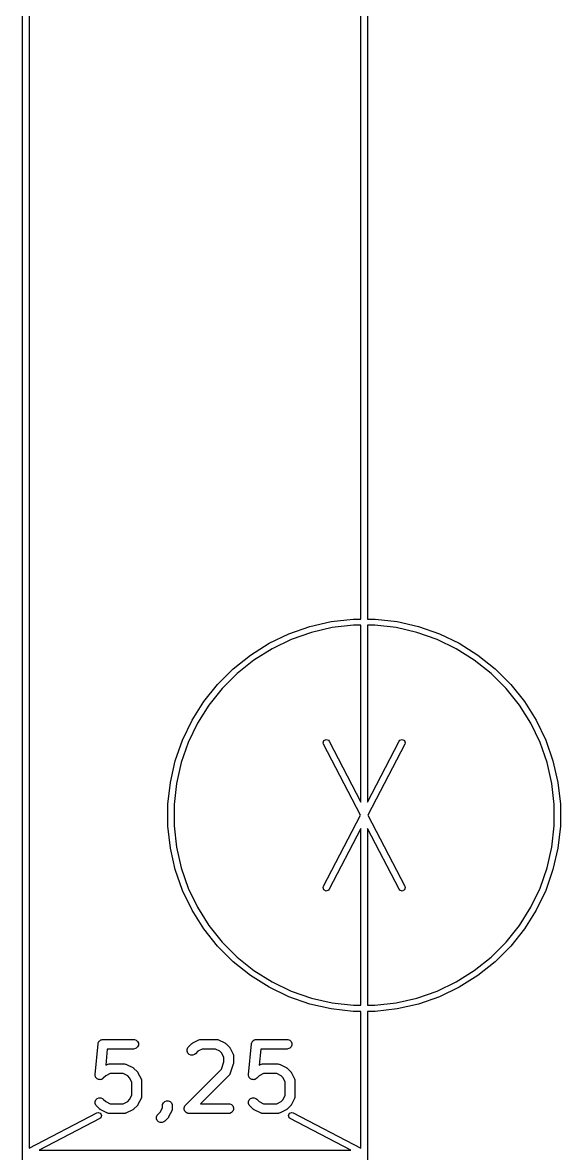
# Model space of a CAD drawing. Extents: x 1.4 to 14.3, y -8.7 to -1.8.
# Drawn here: x 13.533 to 13.862, y -7.663 to -6.972 of the extents above; entities that cross this region are included whole.
import ezdxf

# ---------------------------------------------------------------- set-up
doc = ezdxf.new("R2010")
doc.units = 0
doc.header["$MEASUREMENT"] = 0
doc.layers.add('BLACK', color=7, linetype='CONTINUOUS')

msp = doc.modelspace()

# ---------------------------------------------------------------- linework, layer by layer
at = {"layer": 'BLACK', "linetype": 'CONTINUOUS'}
for p, q in [((13.53346, -8.08483), (13.53346, -3.63957)), ((13.5374, -3.63957), (13.5374, -7.66014)), ((13.74016, -7.3368), (13.74016, -6.39548)), ((13.74409, -6.39548), (13.74409, -7.3368)), ((13.70888, -7.34131), (13.72201, -7.33831)), ((13.72201, -7.33831), (13.73539, -7.3368)), ((13.7356, -7.34055), (13.72264, -7.34201)), ((13.73539, -7.3368), (13.74016, -7.3368)), ((13.74016, -7.34055), (13.7356, -7.34055)), ((13.74016, -7.44865), (13.74016, -7.34055)), ((13.74409, -7.3368), (13.74886, -7.3368)), ((13.74865, -7.34055), (13.74409, -7.34055)), ((13.74409, -7.34055), (13.74409, -7.44865)), ((13.76161, -7.34201), (13.74865, -7.34055)), ((13.74886, -7.3368), (13.76224, -7.33831)), ((13.76224, -7.33831), (13.77537, -7.34131)), ((13.68404, -7.3516), (13.69617, -7.34575)), ((13.69617, -7.34575), (13.70888, -7.34131)), ((13.70992, -7.34491), (13.69761, -7.34922)), ((13.72264, -7.34201), (13.70992, -7.34491)), ((13.77433, -7.34491), (13.76161, -7.34201)), ((13.78664, -7.34922), (13.77433, -7.34491)), ((13.77537, -7.34131), (13.78808, -7.34575)), ((13.78808, -7.34575), (13.80021, -7.3516)), ((13.67264, -7.35876), (13.68404, -7.3516)), ((13.69761, -7.34922), (13.68586, -7.35488)), ((13.79839, -7.35488), (13.78664, -7.34922)), ((13.80021, -7.3516), (13.81161, -7.35876)), ((13.66211, -7.36716), (13.67264, -7.35876)), ((13.68586, -7.35488), (13.67481, -7.36182)), ((13.80944, -7.36182), (13.79839, -7.35488)), ((13.81161, -7.35876), (13.82214, -7.36716)), ((13.65259, -7.37668), (13.66211, -7.36716)), ((13.67481, -7.36182), (13.66461, -7.36996)), ((13.81964, -7.36996), (13.80944, -7.36182)), ((13.82214, -7.36716), (13.83166, -7.37668)), ((13.66461, -7.36996), (13.65539, -7.37918)), ((13.82886, -7.37918), (13.81964, -7.36996)), ((13.64419, -7.38721), (13.65259, -7.37668)), ((13.65539, -7.37918), (13.64726, -7.38938)), ((13.837, -7.38938), (13.82886, -7.37918)), ((13.83166, -7.37668), (13.84006, -7.38721)), ((13.63703, -7.39861), (13.64419, -7.38721)), ((13.84006, -7.38721), (13.84722, -7.39861)), ((13.64726, -7.38938), (13.64032, -7.40042)), ((13.84394, -7.40042), (13.837, -7.38938)), ((13.63119, -7.41074), (13.63703, -7.39861)), ((13.64032, -7.40042), (13.63466, -7.41218)), ((13.8496, -7.41218), (13.84394, -7.40042)), ((13.84722, -7.39861), (13.85306, -7.41074)), ((13.62674, -7.42345), (13.63119, -7.41074)), ((13.63466, -7.41218), (13.63035, -7.42449)), ((13.71708, -7.41251), (13.71753, -7.41108)), ((13.71729, -7.41325), (13.71708, -7.41251)), ((13.73991, -7.45669), (13.71729, -7.41325)), ((13.71753, -7.41108), (13.71887, -7.41038)), ((13.71887, -7.41038), (13.7203, -7.41083)), ((13.7203, -7.41083), (13.72078, -7.41143)), ((13.72078, -7.41143), (13.74016, -7.44865)), ((13.74409, -7.44865), (13.76347, -7.41143)), ((13.76696, -7.41325), (13.74435, -7.45669)), ((13.76347, -7.41143), (13.76395, -7.41083)), ((13.76395, -7.41083), (13.76539, -7.41038)), ((13.76539, -7.41038), (13.76672, -7.41108)), ((13.76672, -7.41108), (13.76717, -7.41251)), ((13.76717, -7.41251), (13.76696, -7.41325)), ((13.8539, -7.42449), (13.8496, -7.41218)), ((13.85306, -7.41074), (13.85751, -7.42345)), ((13.62374, -7.43658), (13.62674, -7.42345)), ((13.85751, -7.42345), (13.86051, -7.43658)), ((13.63035, -7.42449), (13.62744, -7.43721)), ((13.85681, -7.43721), (13.8539, -7.42449)), ((13.62224, -7.44996), (13.62374, -7.43658)), ((13.62744, -7.43721), (13.62598, -7.45017)), ((13.85827, -7.45017), (13.85681, -7.43721)), ((13.86051, -7.43658), (13.86202, -7.44996)), ((13.62224, -7.45017), (13.62224, -7.44996)), ((13.62224, -7.46343), (13.62224, -7.45017)), ((13.62598, -7.45017), (13.62598, -7.46322)), ((13.85827, -7.46322), (13.85827, -7.45017)), ((13.86202, -7.44996), (13.86202, -7.46343)), ((13.71729, -7.50013), (13.73991, -7.45669)), ((13.74435, -7.45669), (13.76696, -7.50013)), ((13.62374, -7.47681), (13.62224, -7.46343)), ((13.62598, -7.46322), (13.62744, -7.47618)), ((13.74016, -7.46474), (13.72078, -7.50195)), ((13.74016, -7.57283), (13.74016, -7.46474)), ((13.76347, -7.50195), (13.74409, -7.46474)), ((13.74409, -7.46474), (13.74409, -7.57283)), ((13.85681, -7.47618), (13.85827, -7.46322)), ((13.86202, -7.46343), (13.86051, -7.47681)), ((13.62674, -7.48993), (13.62374, -7.47681)), ((13.62744, -7.47618), (13.63035, -7.4889)), ((13.8539, -7.4889), (13.85681, -7.47618)), ((13.86051, -7.47681), (13.85751, -7.48993)), ((13.63119, -7.50265), (13.62674, -7.48993)), ((13.63035, -7.4889), (13.63466, -7.50121)), ((13.8496, -7.50121), (13.8539, -7.4889)), ((13.85751, -7.48993), (13.85306, -7.50265)), ((13.63703, -7.51478), (13.63119, -7.50265)), ((13.63466, -7.50121), (13.64032, -7.51296)), ((13.71708, -7.50087), (13.71729, -7.50013)), ((13.71753, -7.50231), (13.71708, -7.50087)), ((13.71887, -7.503), (13.71753, -7.50231)), ((13.7203, -7.50255), (13.71887, -7.503)), ((13.72078, -7.50195), (13.7203, -7.50255)), ((13.76395, -7.50255), (13.76347, -7.50195)), ((13.76539, -7.503), (13.76395, -7.50255)), ((13.76672, -7.50231), (13.76539, -7.503)), ((13.76717, -7.50087), (13.76672, -7.50231)), ((13.76696, -7.50013), (13.76717, -7.50087)), ((13.84394, -7.51296), (13.8496, -7.50121)), ((13.85306, -7.50265), (13.84722, -7.51478)), ((13.64032, -7.51296), (13.64726, -7.52401)), ((13.837, -7.52401), (13.84394, -7.51296)), ((13.64419, -7.52618), (13.63703, -7.51478)), ((13.84722, -7.51478), (13.84006, -7.52618)), ((13.65259, -7.53671), (13.64419, -7.52618)), ((13.64726, -7.52401), (13.65539, -7.53421)), ((13.82886, -7.53421), (13.837, -7.52401)), ((13.84006, -7.52618), (13.83166, -7.53671)), ((13.65539, -7.53421), (13.66461, -7.54343)), ((13.81964, -7.54343), (13.82886, -7.53421)), ((13.66211, -7.54623), (13.65259, -7.53671)), ((13.83166, -7.53671), (13.82214, -7.54623)), ((13.67264, -7.55462), (13.66211, -7.54623)), ((13.66461, -7.54343), (13.67481, -7.55156)), ((13.80944, -7.55156), (13.81964, -7.54343)), ((13.82214, -7.54623), (13.81161, -7.55462)), ((13.68404, -7.56179), (13.67264, -7.55462)), ((13.67481, -7.55156), (13.68586, -7.5585)), ((13.79839, -7.5585), (13.80944, -7.55156)), ((13.81161, -7.55462), (13.80021, -7.56179)), ((13.69617, -7.56763), (13.68404, -7.56179)), ((13.68586, -7.5585), (13.69761, -7.56416)), ((13.78664, -7.56416), (13.79839, -7.5585)), ((13.80021, -7.56179), (13.78808, -7.56763)), ((13.70888, -7.57208), (13.69617, -7.56763)), ((13.69761, -7.56416), (13.70992, -7.56847)), ((13.70992, -7.56847), (13.72264, -7.57137)), ((13.76161, -7.57137), (13.77433, -7.56847)), ((13.77433, -7.56847), (13.78664, -7.56416)), ((13.78808, -7.56763), (13.77537, -7.57208)), ((13.72201, -7.57508), (13.70888, -7.57208)), ((13.73539, -7.57658), (13.72201, -7.57508)), ((13.72264, -7.57137), (13.7356, -7.57283)), ((13.7356, -7.57283), (13.74016, -7.57283)), ((13.74409, -7.57283), (13.74865, -7.57283)), ((13.74865, -7.57283), (13.76161, -7.57137)), ((13.76224, -7.57508), (13.74886, -7.57658)), ((13.77537, -7.57208), (13.76224, -7.57508)), ((13.74016, -7.57658), (13.73539, -7.57658)), ((13.74016, -7.66014), (13.74016, -7.57658)), ((13.74886, -7.57658), (13.74409, -7.57658)), ((13.74409, -7.57658), (13.74409, -8.19668)), ((13.57772, -7.6151), (13.5796, -7.59635)), ((13.5796, -7.59635), (13.57964, -7.59614)), ((13.57964, -7.59607), (13.57967, -7.596)), ((13.57964, -7.59614), (13.57964, -7.59607)), ((13.57967, -7.596), (13.57971, -7.59579)), ((13.57971, -7.59579), (13.57992, -7.5954)), ((13.57992, -7.5954), (13.58008, -7.59501)), ((13.58008, -7.59501), (13.58019, -7.5949)), ((13.58019, -7.5949), (13.58026, -7.59477)), ((13.58026, -7.59477), (13.58059, -7.5945)), ((13.58059, -7.5945), (13.5809, -7.59419)), ((13.5809, -7.59419), (13.58103, -7.59413)), ((13.58103, -7.59413), (13.58115, -7.59404)), ((13.58115, -7.59404), (13.58156, -7.59392)), ((13.58156, -7.59392), (13.58196, -7.59375)), ((13.58196, -7.59375), (13.58218, -7.59373)), ((13.58218, -7.59373), (13.58225, -7.59371)), ((13.58225, -7.59371), (13.58232, -7.59371)), ((13.58232, -7.59371), (13.58254, -7.59369)), ((13.58254, -7.59369), (13.60128, -7.59369)), ((13.60128, -7.59369), (13.60186, -7.59375)), ((13.60186, -7.59375), (13.60292, -7.59419)), ((13.60292, -7.59419), (13.60374, -7.59501)), ((13.60374, -7.59501), (13.60418, -7.59607)), ((13.60418, -7.59607), (13.60418, -7.59722)), ((13.63482, -7.59831), (13.63669, -7.59643)), ((13.63669, -7.59643), (13.63692, -7.59625)), ((13.63692, -7.59625), (13.63697, -7.59619)), ((13.63697, -7.59619), (13.63706, -7.59613)), ((13.63706, -7.59613), (13.63714, -7.59607)), ((13.63714, -7.59607), (13.63721, -7.59604)), ((13.63721, -7.59604), (13.63746, -7.59588)), ((13.63746, -7.59588), (13.64121, -7.59401)), ((13.64121, -7.59401), (13.64175, -7.5938)), ((13.64175, -7.5938), (13.64185, -7.59379)), ((13.64185, -7.59379), (13.64195, -7.59375)), ((13.64195, -7.59375), (13.64253, -7.59369)), ((13.64253, -7.59369), (13.6519, -7.59369)), ((13.6519, -7.59369), (13.65248, -7.59375)), ((13.65248, -7.59375), (13.65258, -7.59379)), ((13.65258, -7.59379), (13.65268, -7.5938)), ((13.65268, -7.5938), (13.65322, -7.59401)), ((13.65322, -7.59401), (13.65697, -7.59588)), ((13.65697, -7.59588), (13.65722, -7.59604)), ((13.65722, -7.59604), (13.65729, -7.59607)), ((13.65729, -7.59607), (13.65737, -7.59613)), ((13.65737, -7.59613), (13.65746, -7.59619)), ((13.65746, -7.59619), (13.65751, -7.59625)), ((13.65751, -7.59625), (13.65774, -7.59643)), ((13.65774, -7.59643), (13.65962, -7.59831)), ((13.67146, -7.6151), (13.67334, -7.59635)), ((13.67334, -7.59635), (13.67338, -7.59614)), ((13.67338, -7.59607), (13.67341, -7.596)), ((13.67338, -7.59614), (13.67338, -7.59607)), ((13.67341, -7.596), (13.67345, -7.59579)), ((13.67345, -7.59579), (13.67365, -7.5954)), ((13.67365, -7.5954), (13.67382, -7.59501)), ((13.67382, -7.59501), (13.67392, -7.5949)), ((13.67392, -7.5949), (13.674, -7.59477)), ((13.674, -7.59477), (13.67433, -7.5945)), ((13.67433, -7.5945), (13.67463, -7.59419)), ((13.67463, -7.59419), (13.67477, -7.59413)), ((13.67477, -7.59413), (13.67489, -7.59404)), ((13.67489, -7.59404), (13.6753, -7.59392)), ((13.6753, -7.59392), (13.6757, -7.59375)), ((13.6757, -7.59375), (13.67592, -7.59373)), ((13.67592, -7.59373), (13.67599, -7.59371)), ((13.67599, -7.59371), (13.67606, -7.59371)), ((13.67606, -7.59371), (13.67627, -7.59369)), ((13.67627, -7.59369), (13.69502, -7.59369)), ((13.69502, -7.59369), (13.6956, -7.59375)), ((13.6956, -7.59375), (13.69666, -7.59419)), ((13.69666, -7.59419), (13.69748, -7.59501)), ((13.69748, -7.59501), (13.69792, -7.59607)), ((13.69792, -7.59607), (13.69792, -7.59722)), ((13.58521, -7.5996), (13.58423, -7.60937)), ((13.60128, -7.5996), (13.58521, -7.5996)), ((13.60186, -7.59954), (13.60128, -7.5996)), ((13.60292, -7.5991), (13.60186, -7.59954)), ((13.60374, -7.59829), (13.60292, -7.5991)), ((13.60418, -7.59722), (13.60374, -7.59829)), ((13.63401, -7.59982), (13.63445, -7.59876)), ((13.63401, -7.60097), (13.63401, -7.59982)), ((13.63445, -7.60204), (13.63401, -7.60097)), ((13.63445, -7.59876), (13.63482, -7.59831)), ((13.63526, -7.60285), (13.63445, -7.60204)), ((13.63633, -7.60329), (13.63526, -7.60285)), ((13.63748, -7.60329), (13.63633, -7.60329)), ((13.63855, -7.60285), (13.63748, -7.60329)), ((13.63899, -7.60248), (13.63855, -7.60285)), ((13.64053, -7.60095), (13.63899, -7.60248)), ((13.64323, -7.5996), (13.64053, -7.60095)), ((13.65121, -7.5996), (13.64323, -7.5996)), ((13.6539, -7.60095), (13.65121, -7.5996)), ((13.6551, -7.60215), (13.6539, -7.60095)), ((13.65645, -7.60484), (13.6551, -7.60215)), ((13.65962, -7.59831), (13.6598, -7.59853)), ((13.6598, -7.59853), (13.65986, -7.59859)), ((13.65986, -7.59859), (13.65992, -7.59867)), ((13.65992, -7.59867), (13.65998, -7.59876)), ((13.65998, -7.59876), (13.66001, -7.59883)), ((13.66001, -7.59883), (13.66017, -7.59908)), ((13.66017, -7.59908), (13.66204, -7.60282)), ((13.66204, -7.60282), (13.66225, -7.60337)), ((13.66225, -7.60337), (13.66226, -7.60347)), ((13.67895, -7.5996), (13.67797, -7.60937)), ((13.69502, -7.5996), (13.67895, -7.5996)), ((13.6956, -7.59954), (13.69502, -7.5996)), ((13.69666, -7.5991), (13.6956, -7.59954)), ((13.69748, -7.59829), (13.69666, -7.5991)), ((13.69792, -7.59722), (13.69748, -7.59829)), ((13.58423, -7.60937), (13.58497, -7.609)), ((13.58497, -7.609), (13.58551, -7.6088)), ((13.58551, -7.6088), (13.58561, -7.60879)), ((13.58561, -7.60879), (13.58571, -7.60875)), ((13.58571, -7.60875), (13.58629, -7.60869)), ((13.58629, -7.60869), (13.59566, -7.60869)), ((13.59566, -7.60869), (13.59624, -7.60875)), ((13.59624, -7.60875), (13.59633, -7.60879)), ((13.59633, -7.60879), (13.59644, -7.6088)), ((13.59644, -7.6088), (13.59698, -7.609)), ((13.59698, -7.609), (13.60073, -7.61088)), ((13.65495, -7.61192), (13.65645, -7.60742)), ((13.65645, -7.60742), (13.65645, -7.60484)), ((13.6622, -7.60883), (13.66033, -7.61445)), ((13.66227, -7.60854), (13.6622, -7.60883)), ((13.66226, -7.60347), (13.6623, -7.60357)), ((13.6623, -7.60847), (13.66227, -7.60854)), ((13.6623, -7.60357), (13.66235, -7.60415)), ((13.66231, -7.60837), (13.6623, -7.60847)), ((13.66233, -7.60826), (13.66231, -7.60837)), ((13.66235, -7.6079), (13.66233, -7.60819)), ((13.66233, -7.60819), (13.66233, -7.60826)), ((13.66235, -7.60415), (13.66235, -7.6079)), ((13.67797, -7.60937), (13.6787, -7.609)), ((13.6787, -7.609), (13.67924, -7.6088)), ((13.67924, -7.6088), (13.67935, -7.60879)), ((13.67935, -7.60879), (13.67945, -7.60875)), ((13.67945, -7.60875), (13.68002, -7.60869)), ((13.68002, -7.60869), (13.6894, -7.60869)), ((13.6894, -7.60869), (13.68997, -7.60875)), ((13.68997, -7.60875), (13.69007, -7.60879)), ((13.69007, -7.60879), (13.69018, -7.6088)), ((13.69018, -7.6088), (13.69072, -7.609)), ((13.69072, -7.609), (13.69447, -7.61088)), ((13.57772, -7.61568), (13.57772, -7.6151)), ((13.57777, -7.61582), (13.57772, -7.61568)), ((13.57777, -7.61597), (13.57777, -7.61582)), ((13.57793, -7.61637), (13.57777, -7.61597)), ((13.57806, -7.61678), (13.57793, -7.61637)), ((13.57815, -7.6169), (13.57806, -7.61678)), ((13.57821, -7.61703), (13.57815, -7.6169)), ((13.57851, -7.61734), (13.57821, -7.61703)), ((13.58429, -7.61595), (13.58275, -7.61748)), ((13.58698, -7.6146), (13.58429, -7.61595)), ((13.59496, -7.6146), (13.58698, -7.6146)), ((13.59766, -7.61595), (13.59496, -7.6146)), ((13.59886, -7.61714), (13.59766, -7.61595)), ((13.60021, -7.61984), (13.59886, -7.61714)), ((13.60073, -7.61088), (13.60098, -7.61103)), ((13.60098, -7.61103), (13.60105, -7.61106)), ((13.60105, -7.61106), (13.60113, -7.61113)), ((13.60113, -7.61113), (13.60122, -7.61119)), ((13.60122, -7.61119), (13.60127, -7.61125)), ((13.60127, -7.61125), (13.6015, -7.61143)), ((13.6015, -7.61143), (13.60337, -7.61331)), ((13.60337, -7.61331), (13.60356, -7.61353)), ((13.60356, -7.61353), (13.60362, -7.61358)), ((13.60362, -7.61358), (13.60367, -7.61367)), ((13.60367, -7.61367), (13.60374, -7.61375)), ((13.60374, -7.61375), (13.60377, -7.61383)), ((13.60377, -7.61383), (13.60393, -7.61407)), ((13.60393, -7.61407), (13.6058, -7.61782)), ((13.63294, -7.63393), (13.65495, -7.61192)), ((13.65962, -7.61561), (13.64216, -7.63306)), ((13.65998, -7.61516), (13.65962, -7.61561)), ((13.66002, -7.61506), (13.65998, -7.61516)), ((13.66009, -7.61498), (13.66002, -7.61506)), ((13.66033, -7.61445), (13.66009, -7.61498)), ((13.67146, -7.61568), (13.67146, -7.6151)), ((13.6715, -7.61582), (13.67146, -7.61568)), ((13.6715, -7.61597), (13.6715, -7.61582)), ((13.67167, -7.61637), (13.6715, -7.61597)), ((13.67179, -7.61678), (13.67167, -7.61637)), ((13.67189, -7.6169), (13.67179, -7.61678)), ((13.67194, -7.61703), (13.67189, -7.6169)), ((13.67225, -7.61734), (13.67194, -7.61703)), ((13.67802, -7.61595), (13.67649, -7.61748)), ((13.68072, -7.6146), (13.67802, -7.61595)), ((13.6887, -7.6146), (13.68072, -7.6146)), ((13.6914, -7.61595), (13.6887, -7.6146)), ((13.6926, -7.61714), (13.6914, -7.61595)), ((13.69394, -7.61984), (13.6926, -7.61714)), ((13.69447, -7.61088), (13.69472, -7.61103)), ((13.69472, -7.61103), (13.69479, -7.61106)), ((13.69479, -7.61106), (13.69487, -7.61113)), ((13.69487, -7.61113), (13.69496, -7.61119)), ((13.69496, -7.61119), (13.69501, -7.61125)), ((13.69501, -7.61125), (13.69524, -7.61143)), ((13.69524, -7.61143), (13.69711, -7.61331)), ((13.69711, -7.61331), (13.6973, -7.61353)), ((13.6973, -7.61353), (13.69736, -7.61358)), ((13.69736, -7.61358), (13.69741, -7.61367)), ((13.69741, -7.61367), (13.69748, -7.61375)), ((13.69748, -7.61375), (13.69751, -7.61383)), ((13.69751, -7.61383), (13.69766, -7.61407)), ((13.69766, -7.61407), (13.69954, -7.61782)), ((13.57879, -7.61767), (13.57851, -7.61734)), ((13.57892, -7.61774), (13.57879, -7.61767)), ((13.57902, -7.61785), (13.57892, -7.61774)), ((13.57942, -7.61801), (13.57902, -7.61785)), ((13.5798, -7.61822), (13.57942, -7.61801)), ((13.57995, -7.61823), (13.5798, -7.61822)), ((13.58009, -7.61829), (13.57995, -7.61823)), ((13.58052, -7.61829), (13.58009, -7.61829)), ((13.58095, -7.61833), (13.58052, -7.61829)), ((13.58109, -7.61829), (13.58095, -7.61833)), ((13.58124, -7.61829), (13.58109, -7.61829)), ((13.58164, -7.61812), (13.58124, -7.61829)), ((13.58205, -7.618), (13.58164, -7.61812)), ((13.58216, -7.61791), (13.58205, -7.618)), ((13.5823, -7.61785), (13.58216, -7.61791)), ((13.58275, -7.61748), (13.5823, -7.61785)), ((13.60021, -7.62782), (13.60021, -7.61984)), ((13.6058, -7.61782), (13.60601, -7.61836)), ((13.60601, -7.61836), (13.60601, -7.61847)), ((13.60601, -7.61847), (13.60605, -7.61857)), ((13.60605, -7.61857), (13.60611, -7.61914)), ((13.60611, -7.61914), (13.60611, -7.62852)), ((13.67252, -7.61767), (13.67225, -7.61734)), ((13.67265, -7.61774), (13.67252, -7.61767)), ((13.67276, -7.61785), (13.67265, -7.61774)), ((13.67316, -7.61801), (13.67276, -7.61785)), ((13.67354, -7.61822), (13.67316, -7.61801)), ((13.67369, -7.61823), (13.67354, -7.61822)), ((13.67382, -7.61829), (13.67369, -7.61823)), ((13.67426, -7.61829), (13.67382, -7.61829)), ((13.67469, -7.61833), (13.67426, -7.61829)), ((13.67483, -7.61829), (13.67469, -7.61833)), ((13.67498, -7.61829), (13.67483, -7.61829)), ((13.67537, -7.61812), (13.67498, -7.61829)), ((13.67579, -7.618), (13.67537, -7.61812)), ((13.6759, -7.61791), (13.67579, -7.618)), ((13.67604, -7.61785), (13.6759, -7.61791)), ((13.67649, -7.61748), (13.67604, -7.61785)), ((13.69394, -7.62782), (13.69394, -7.61984)), ((13.69954, -7.61782), (13.69975, -7.61836)), ((13.69975, -7.61836), (13.69975, -7.61847)), ((13.69975, -7.61847), (13.69979, -7.61857)), ((13.69979, -7.61857), (13.69985, -7.61914)), ((13.69985, -7.61914), (13.69985, -7.62852)), ((13.57777, -7.63169), (13.57821, -7.63063)), ((13.57821, -7.63063), (13.57902, -7.62981)), ((13.57902, -7.62981), (13.58009, -7.62937)), ((13.58009, -7.62937), (13.58124, -7.62937)), ((13.58124, -7.62937), (13.5823, -7.62981)), ((13.5823, -7.62981), (13.58275, -7.63018)), ((13.58275, -7.63018), (13.58429, -7.63171)), ((13.59766, -7.63171), (13.59886, -7.63052)), ((13.59886, -7.63052), (13.60021, -7.62782)), ((13.6058, -7.62984), (13.60393, -7.63359)), ((13.60601, -7.6293), (13.6058, -7.62984)), ((13.60605, -7.62909), (13.60601, -7.62919)), ((13.60601, -7.62919), (13.60601, -7.6293)), ((13.60611, -7.62852), (13.60605, -7.62909)), ((13.6715, -7.63169), (13.67194, -7.63063)), ((13.67194, -7.63063), (13.67276, -7.62981)), ((13.67276, -7.62981), (13.67382, -7.62937)), ((13.67382, -7.62937), (13.67498, -7.62937)), ((13.67498, -7.62937), (13.67604, -7.62981)), ((13.67604, -7.62981), (13.67649, -7.63018)), ((13.67649, -7.63018), (13.67802, -7.63171)), ((13.6914, -7.63171), (13.6926, -7.63052)), ((13.6926, -7.63052), (13.69394, -7.62782)), ((13.69954, -7.62984), (13.69766, -7.63359)), ((13.69975, -7.6293), (13.69954, -7.62984)), ((13.69979, -7.62909), (13.69975, -7.62919)), ((13.69975, -7.62919), (13.69975, -7.6293)), ((13.69985, -7.62852), (13.69979, -7.62909)), ((13.57777, -7.63284), (13.57777, -7.63169)), ((13.57821, -7.63391), (13.57777, -7.63284)), ((13.57857, -7.63435), (13.57821, -7.63391)), ((13.58045, -7.63623), (13.57857, -7.63435)), ((13.58067, -7.63642), (13.58045, -7.63623)), ((13.58073, -7.63647), (13.58067, -7.63642)), ((13.58082, -7.63653), (13.58073, -7.63647)), ((13.5809, -7.6366), (13.58082, -7.63653)), ((13.58097, -7.63663), (13.5809, -7.6366)), ((13.58122, -7.63678), (13.58097, -7.63663)), ((13.58497, -7.63866), (13.58122, -7.63678)), ((13.58429, -7.63171), (13.58698, -7.63306)), ((13.58698, -7.63306), (13.59496, -7.63306)), ((13.59496, -7.63306), (13.59766, -7.63171)), ((13.60073, -7.63678), (13.59698, -7.63866)), ((13.60098, -7.63663), (13.60073, -7.63678)), ((13.60105, -7.6366), (13.60098, -7.63663)), ((13.60113, -7.63653), (13.60105, -7.6366)), ((13.60122, -7.63647), (13.60113, -7.63653)), ((13.60127, -7.63642), (13.60122, -7.63647)), ((13.6015, -7.63623), (13.60127, -7.63642)), ((13.60337, -7.63435), (13.6015, -7.63623)), ((13.60356, -7.63413), (13.60337, -7.63435)), ((13.60362, -7.63408), (13.60356, -7.63413)), ((13.60367, -7.63399), (13.60362, -7.63408)), ((13.60374, -7.63391), (13.60367, -7.63399)), ((13.60377, -7.63384), (13.60374, -7.63391)), ((13.60393, -7.63359), (13.60377, -7.63384)), ((13.61761, -7.63802), (13.61895, -7.63532)), ((13.61895, -7.63414), (13.61901, -7.63357)), ((13.61895, -7.63532), (13.61895, -7.63414)), ((13.61901, -7.63357), (13.61945, -7.6325)), ((13.61945, -7.6325), (13.62027, -7.63169)), ((13.62027, -7.63169), (13.62133, -7.63125)), ((13.62133, -7.63125), (13.62248, -7.63125)), ((13.62248, -7.63125), (13.62355, -7.63169)), ((13.62455, -7.63734), (13.62267, -7.64109)), ((13.62355, -7.63169), (13.62436, -7.6325)), ((13.62436, -7.6325), (13.6248, -7.63357)), ((13.62475, -7.6368), (13.62455, -7.63734)), ((13.62476, -7.63669), (13.62475, -7.6368)), ((13.6248, -7.63659), (13.62476, -7.63669)), ((13.6248, -7.63357), (13.62486, -7.63414)), ((13.62486, -7.63602), (13.6248, -7.63659)), ((13.62486, -7.63414), (13.62486, -7.63602)), ((13.63213, -7.63544), (13.63257, -7.63438)), ((13.63213, -7.63659), (13.63213, -7.63544)), ((13.63257, -7.63766), (13.63213, -7.63659)), ((13.63257, -7.63438), (13.63294, -7.63393)), ((13.63339, -7.63847), (13.63257, -7.63766)), ((13.64216, -7.63306), (13.6594, -7.63306)), ((13.6594, -7.63306), (13.65998, -7.63312)), ((13.65998, -7.63312), (13.66104, -7.63356)), ((13.66104, -7.63356), (13.66186, -7.63438)), ((13.66186, -7.63766), (13.66104, -7.63847)), ((13.66186, -7.63438), (13.6623, -7.63544)), ((13.6623, -7.63659), (13.66186, -7.63766)), ((13.6623, -7.63544), (13.6623, -7.63659)), ((13.6715, -7.63284), (13.6715, -7.63169)), ((13.67194, -7.63391), (13.6715, -7.63284)), ((13.67231, -7.63435), (13.67194, -7.63391)), ((13.67419, -7.63623), (13.67231, -7.63435)), ((13.67441, -7.63642), (13.67419, -7.63623)), ((13.67446, -7.63647), (13.67441, -7.63642)), ((13.67455, -7.63653), (13.67446, -7.63647)), ((13.67463, -7.6366), (13.67455, -7.63653)), ((13.67471, -7.63663), (13.67463, -7.6366)), ((13.67495, -7.63678), (13.67471, -7.63663)), ((13.6787, -7.63866), (13.67495, -7.63678)), ((13.67802, -7.63171), (13.68072, -7.63306)), ((13.68072, -7.63306), (13.6887, -7.63306)), ((13.6887, -7.63306), (13.6914, -7.63171)), ((13.69447, -7.63678), (13.69072, -7.63866)), ((13.69472, -7.63663), (13.69447, -7.63678)), ((13.69479, -7.6366), (13.69472, -7.63663)), ((13.69487, -7.63653), (13.69479, -7.6366)), ((13.69496, -7.63647), (13.69487, -7.63653)), ((13.69501, -7.63642), (13.69496, -7.63647)), ((13.69524, -7.63623), (13.69501, -7.63642)), ((13.69711, -7.63435), (13.69524, -7.63623)), ((13.6973, -7.63413), (13.69711, -7.63435)), ((13.69736, -7.63408), (13.6973, -7.63413)), ((13.69741, -7.63399), (13.69736, -7.63408)), ((13.69748, -7.63391), (13.69741, -7.63399)), ((13.69751, -7.63384), (13.69748, -7.63391)), ((13.69766, -7.63359), (13.69751, -7.63384)), ((13.5374, -7.66014), (13.57887, -7.63855)), ((13.58069, -7.64204), (13.54348, -7.66142)), ((13.57887, -7.63855), (13.57961, -7.63834)), ((13.57961, -7.63834), (13.58105, -7.63879)), ((13.58129, -7.64156), (13.58069, -7.64204)), ((13.58105, -7.63879), (13.58174, -7.64013)), ((13.58174, -7.64013), (13.58129, -7.64156)), ((13.58551, -7.63886), (13.58497, -7.63866)), ((13.58561, -7.63887), (13.58551, -7.63886)), ((13.58571, -7.63891), (13.58561, -7.63887)), ((13.58629, -7.63897), (13.58571, -7.63891)), ((13.59566, -7.63897), (13.58629, -7.63897)), ((13.59624, -7.63891), (13.59566, -7.63897)), ((13.59633, -7.63887), (13.59624, -7.63891)), ((13.59644, -7.63886), (13.59633, -7.63887)), ((13.59698, -7.63866), (13.59644, -7.63886)), ((13.61526, -7.64106), (13.6157, -7.64)), ((13.61526, -7.64222), (13.61526, -7.64106)), ((13.6157, -7.64328), (13.61526, -7.64222)), ((13.6157, -7.64), (13.61607, -7.63955)), ((13.61652, -7.6441), (13.6157, -7.64328)), ((13.61607, -7.63955), (13.61761, -7.63802)), ((13.61758, -7.64454), (13.61652, -7.6441)), ((13.61873, -7.64454), (13.61758, -7.64454)), ((13.6198, -7.6441), (13.61873, -7.64454)), ((13.62025, -7.64373), (13.6198, -7.6441)), ((13.62212, -7.64185), (13.62025, -7.64373)), ((13.62231, -7.64163), (13.62212, -7.64185)), ((13.62236, -7.64158), (13.62231, -7.64163)), ((13.62242, -7.64149), (13.62236, -7.64158)), ((13.62249, -7.64141), (13.62242, -7.64149)), ((13.62252, -7.64133), (13.62249, -7.64141)), ((13.62267, -7.64109), (13.62252, -7.64133)), ((13.63445, -7.63891), (13.63339, -7.63847)), ((13.63503, -7.63897), (13.63445, -7.63891)), ((13.6594, -7.63897), (13.63503, -7.63897)), ((13.65998, -7.63891), (13.6594, -7.63897)), ((13.66104, -7.63847), (13.65998, -7.63891)), ((13.67924, -7.63886), (13.6787, -7.63866)), ((13.67935, -7.63887), (13.67924, -7.63886)), ((13.67945, -7.63891), (13.67935, -7.63887)), ((13.68002, -7.63897), (13.67945, -7.63891)), ((13.6894, -7.63897), (13.68002, -7.63897)), ((13.68997, -7.63891), (13.6894, -7.63897)), ((13.69007, -7.63887), (13.68997, -7.63891)), ((13.69018, -7.63886), (13.69007, -7.63887)), ((13.69072, -7.63866), (13.69018, -7.63886)), ((13.69581, -7.64013), (13.69651, -7.63879)), ((13.69627, -7.64156), (13.69581, -7.64013)), ((13.69687, -7.64204), (13.69627, -7.64156)), ((13.69651, -7.63879), (13.69795, -7.63834)), ((13.73408, -7.66142), (13.69687, -7.64204)), ((13.69795, -7.63834), (13.69868, -7.63855)), ((13.69868, -7.63855), (13.74016, -7.66014)), ((13.54348, -7.66142), (13.73408, -7.66142))]:
    msp.add_line(p, q, dxfattribs=at)

doc.saveas('drawing.dxf')
